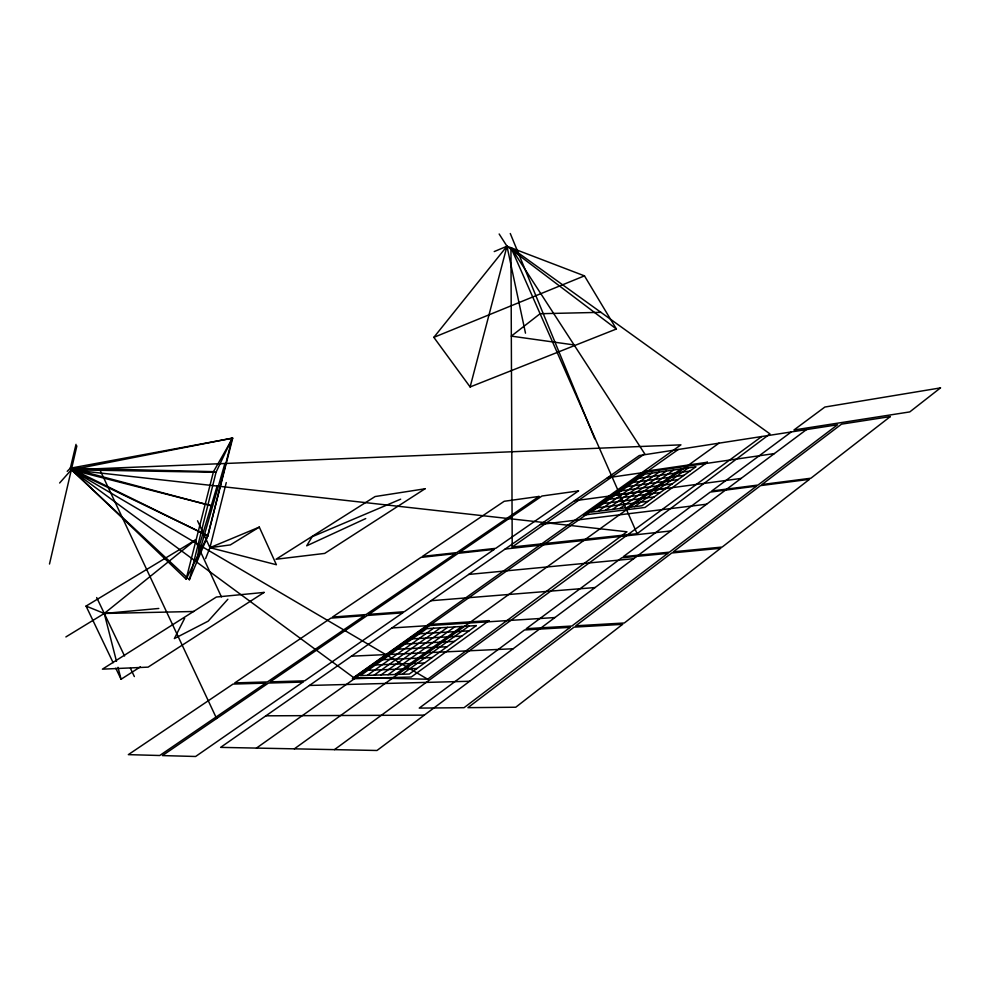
<?xml version="1.0" encoding="UTF-8"?>
<svg xmlns="http://www.w3.org/2000/svg" width="990" height="990" viewBox="0 0 990 990"><rect width="100%" height="100%" fill="white"/><g stroke="black" fill="none" stroke-linecap="round" stroke-linejoin="round"><path stroke-width="1.49" d="M49.5 564.028L76.861 445.921M67.221 471.339L70.34 468.208L76.02 444.349M216.03 472.292L71.33 469.792L353.616 677.568L680.934 444.844L71.33 469.792L189.375 579.732L216.03 472.292L232.18 438.149L71.33 469.792L59.635 482.996M189.375 579.732L207.875 535.763L232.18 438.149M226.264 482.575L209.942 547.668L205.586 558.669M186.132 579.15L213.469 471.648L232.7 438.162L70.34 468.208L186.132 579.15L207.739 535.813L232.7 438.162M494.233 251.571L506.979 246.225L584.459 275.863L616.374 329.002L470.126 386.954L506.979 246.225L499.158 233.999M224.879 463.518L196.589 561.986L199.485 545.106L217.119 486.065M184.66 618.292L174.351 638.587L208.197 621.138L227.849 599.259M470.126 386.954L433.843 337.355L506.979 246.225L616.374 329.002M221.413 596.896L195.191 540.156L104.284 613.466L65.885 636.941M637.102 533.684L769.96 433.905L510.951 247.636L512.214 547.012L637.102 533.684L510.951 247.636L644.725 453.828L512.214 547.012M806.479 429.586L376.992 750.482L220.609 747.376L639.305 455.536L837.565 424.76L757.994 485.05L711.723 491.015L791.319 431.937M427.668 679.214L626.955 531.791L71.33 469.792L427.668 679.214L353.616 677.568M334.459 749.64L761.706 436.541M402.15 674.277L469.037 626.039M634.553 506.67L688.285 467.911M395.035 674.499L461.823 626.484M627.177 507.598L680.885 468.975M294.352 748.836L719 443.161M387.993 674.735L454.682 626.918M619.864 508.526L673.559 470.04M381.002 674.957L447.604 627.363M612.612 509.429L666.282 471.079M374.096 675.18L440.587 627.796M605.435 510.333L659.055 472.119M367.24 675.39L433.632 628.229M598.307 511.236L651.903 473.146M256.46 748.081L678.249 449.497M115.781 668.213L121.065 679.264L140.357 666.876M259.306 527.101L209.942 547.668L276.383 564.733L259.306 527.101L230.348 544.908L209.942 547.668L197.542 520.765M113.132 662.694L86.056 606.078L195.191 540.156M365.731 518.562L306.69 545.812L312.135 536.729L400.665 499.183M433.843 337.355L584.459 275.863M607.39 477.774L774.378 453.581M638.995 478.294L689.919 471.054M633.154 482.427L684.053 475.299M627.264 486.597L678.162 479.568M621.349 490.78L672.222 483.863M615.409 495L666.245 488.181M574.435 500.754L741.102 478.43M609.419 499.245L660.243 492.537M603.393 503.514L654.192 496.906M597.341 507.796L648.104 501.311M540.367 524.49L706.613 504.207M505.16 549.042L670.824 530.949M468.716 574.435L633.662 558.707M158.784 608.466L104.284 613.466L86.056 606.078M431.009 600.72L595.052 587.553M391.941 627.957L554.907 617.55M419.574 633.736L469.087 630.828M412.36 638.847L461.786 636.1M405.096 643.995L454.447 641.409M397.782 649.18L447.059 646.755M351.45 656.172L513.142 648.759M382.994 659.649L432.123 657.558M375.532 664.934L424.586 663.015M368.02 670.255L416.988 668.51M309.462 685.451L469.631 681.269M600.918 312.333L540.095 313.719L511.323 336.13L574.076 344.928M193.842 611.486L104.284 613.466L116.486 661.32M265.877 715.82L424.289 715.139M207.739 535.813L70.34 468.208L213.469 471.648M211.724 505.803L71.33 469.792L207.875 535.763M70.34 468.208L210.449 505.531M96.698 597.552L124.554 655.986M130.445 668.337L134.355 676.566M100.126 470.287L216.612 718.517M510.283 233.516L594.743 438.805M118.008 667.297L121.065 679.264M506.979 246.225L525.492 333.16M940.5 387.894L909.773 411.914L793.943 429.994L824.868 407.039L940.5 387.894M622.574 624.343L515.753 707.231L467.924 707.664L574.052 627.128L622.574 624.343M720.621 548.274L624.319 622.995L575.784 625.804L671.752 552.989L720.621 548.274M809.461 479.333L722.193 547.049L673.324 551.789L760.518 485.62L809.461 479.333M890.332 416.58L810.897 478.22L761.954 484.531L841.525 424.153L890.332 416.58M570.129 627.351L464.062 707.689L419.253 708.098L524.527 629.962L570.129 627.351M667.804 553.373L571.874 626.039L526.247 628.687L621.732 557.816L667.804 553.373M756.558 486.127L669.376 552.173L623.304 556.652L710.288 492.079L756.558 486.127M476.326 625.581L409.328 674.041L360.459 675.613L426.752 628.65L476.326 625.581M695.747 466.847L641.99 505.742L591.24 512.115L644.812 474.173L695.747 466.847M488.998 620.643L411.296 676.999L352.366 678.769L429.091 624.504L488.998 620.643M707.355 462.243L645.034 507.437L583.815 515.06L645.851 471.19L707.355 462.243M302.915 682.073L195.612 756.484L162.41 755.58L268.463 683.051L302.915 682.073M402.707 612.847L304.673 680.848L270.208 681.863L367.327 615.458L402.707 612.847M494.245 549.363L404.328 611.721L368.924 614.357L458.184 553.323L494.245 549.363M578.507 490.916L495.73 548.336L459.657 552.309L541.988 496.015L578.507 490.916M265.667 683.137L159.724 755.506L128.341 754.64L233.034 684.078L265.667 683.137M364.444 615.669L267.411 681.937L234.766 682.902L330.846 618.131L364.444 615.669M455.252 553.645L366.053 614.567L332.442 617.067L420.948 557.407L455.252 553.645M539.005 496.436L456.724 552.63L422.408 556.417L504.195 501.286L539.005 496.436M264.107 592.416L148.092 667.136L102.416 669.166L216.377 597.032L264.107 592.416M425.032 488.788L324.695 553.41L276.037 559.251L375.099 496.547L425.032 488.788"/></g></svg>
